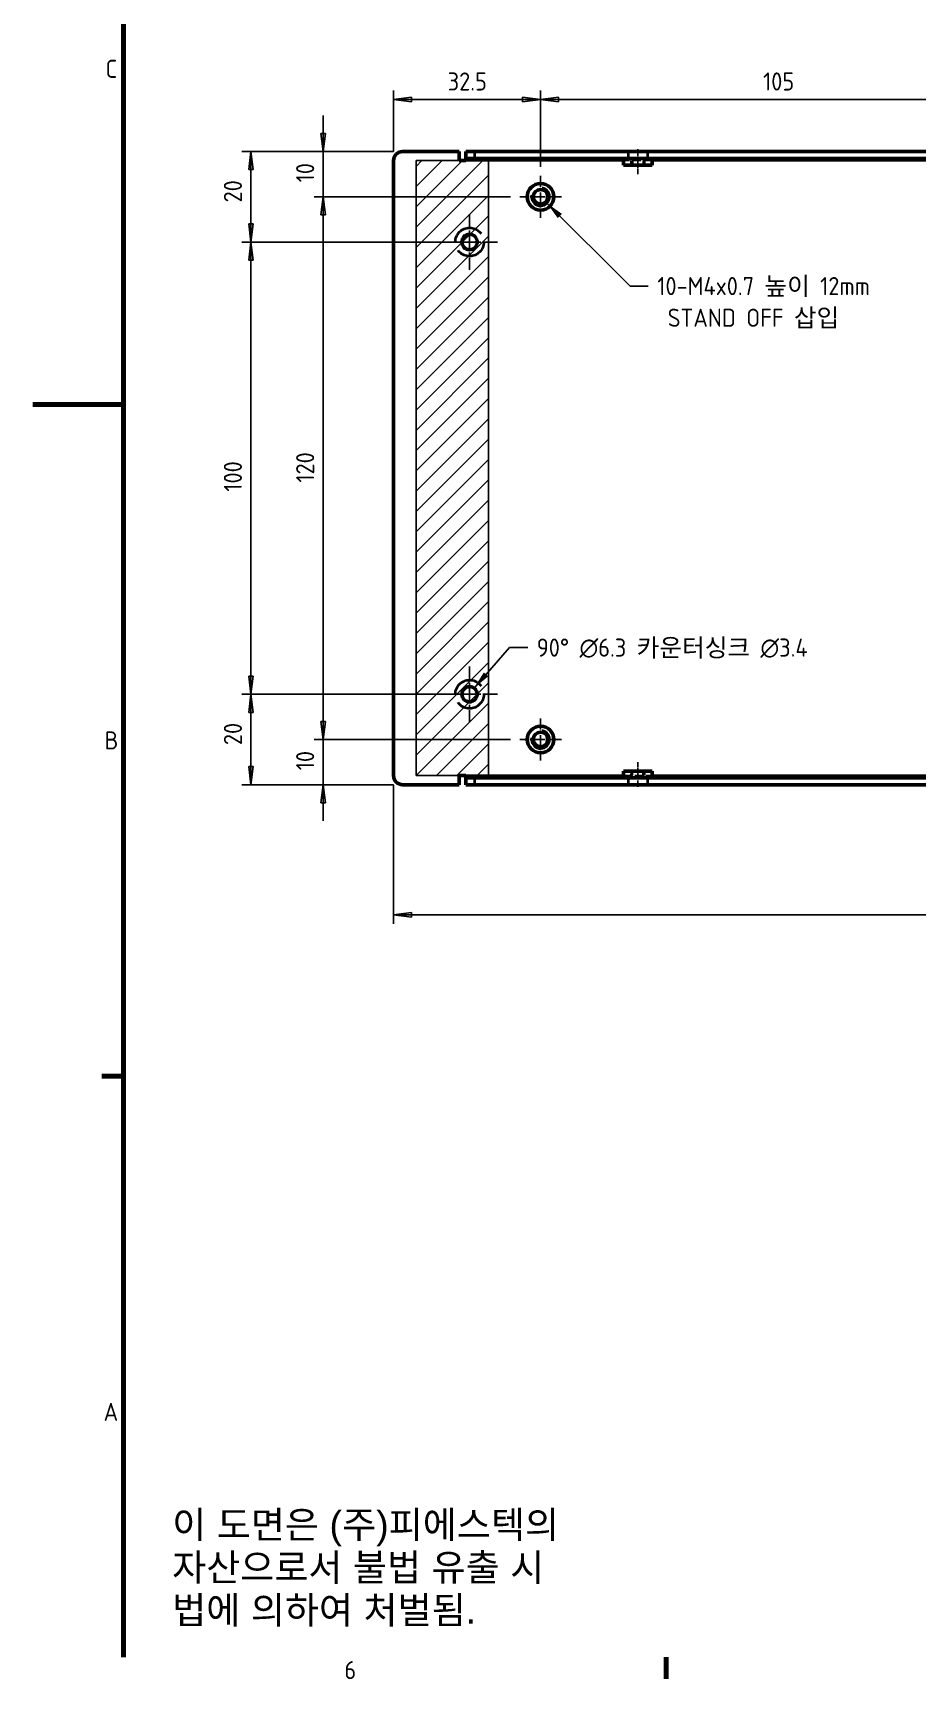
# Model space of a CAD drawing. Header units: millimetres. Extents: x 0 to 840, y 0 to 594.
# Drawn here: x 0 to 195.5, y 15.2 to 379.2 of the extents above; entities that cross this region are included whole.
import ezdxf

# ---------------------------------------------------------------- set-up
doc = ezdxf.new("R2010")
doc.units = ezdxf.units.MM
doc.header["$LTSCALE"] = 2
doc.linetypes.add('CHAIN', pattern=[0.3543, 0.2362, -0.0295, 0.0591, -0.0295])
doc.linetypes.add('DASHED', pattern=[0.2067, 0.1654, -0.0413])
doc.layers.get('0').update_dxf_attribs({"lineweight": 25})
for name, color, linetype, lineweight in [('가려진 것(ISO)', 5, 'DASHED', 35), ('가려진 좁은 것(ISO)', 5, 'DASHED', 25), ('가시적인 것(ISO)', 7, 'Continuous', 50), ('가시적인 좁은 것(ISO)', 1, 'Continuous', 35), ('경계(ISO)', 7, 'Continuous', 70), ('기호(ISO)', 7, 'Continuous', 25), ('스케치 형상(ISO)', 7, 'Continuous', 25), ('중심 표식(ISO)', 1, 'Continuous', 25), ('중심선(ISO)', 1, 'Continuous', 25), ('치수(ISO)', 7, 'Continuous', 25), ('해치(ISO)', 1, 'Continuous', 18)]:
    doc.layers.add(name, color=color, linetype=linetype, lineweight=lineweight)
doc.styles.add('ISO Proportional', font='arial.ttf')
doc.styles.add('ISO ProportionalPSTEK', font='isocp.shx')
doc.dimstyles.new('PSTEK', dxfattribs={"dimscale": 2, "dimtxt": 2, "dimasz": 2, "dimexe": 1, "dimexo": 1, "dimgap": 1, "dimtad": 1, "dimrnd": 1e-08, "dimdsep": 46, "dimtxsty": 'ISO ProportionalPSTEK', "dimblk": 'Filled-1', "dimcen": 0.09, "dimdle": 10, "dimclrd": 3, "dimclre": 3, "dimclrt": 1, "dimadec": 1, "dimazin": 2, "dimtfac": 1, "dimtmove": 0, "dimatfit": 3, "dimfxl": 0, "dimtolj": 1, "dimlwd": -1, "dimlwe": -1, "dimarcsym": 0})
doc.dimstyles.new('PSTEK$7', dxfattribs={"dimscale": 2, "dimtxt": 2, "dimasz": 2, "dimexe": 1, "dimexo": 1, "dimgap": 1, "dimtad": 1, "dimrnd": 1e-08, "dimdsep": 46, "dimtxsty": 'ISO ProportionalPSTEK', "dimblk": 'Filled-1', "dimcen": 0.09, "dimdle": 10, "dimclrd": 3, "dimclre": 3, "dimclrt": 1, "dimadec": 1, "dimazin": 2, "dimtfac": 1, "dimtmove": 0, "dimatfit": 3, "dimfxl": 0, "dimtolj": 1, "dimlwd": -1, "dimlwe": -1, "dimarcsym": 0})

# ---------------------------------------------------------------- blocks, each defined once
blk = doc.blocks.new('경계 Default Border')
at = {"layer": '경계(ISO)'}
for p, q in [((10, 74.25), (7.6, 74.25)), ((70, 10), (70, 7.6))]:
    blk.add_line(p, q, dxfattribs=at)
at = {"layer": '경계(ISO)', "flags": 128}
for points in [[(10, 10), (10, 287)], [(0, 148.5), (10, 148.5)]]:
    blk.add_lwpolyline(points, dxfattribs=at)
at = {"layer": '경계(ISO)', "color": 1, "char_height": 2, "attachment_point": 7, "style": 'ISO ProportionalPSTEK'}
for s, insert in [('C', (8.03, 184.61)), ('B', (7.92, 110.36)), ('A', (7.81, 36.12)), ('6', (34.43, 7.58))]:
    blk.add_mtext(s, dxfattribs=dict(at, insert=insert))
blk = doc.blocks.new('Filled-1')
at = {"color": 0}
for p, q in [((0, 0), (-1, 0.125)), ((-1, 0.125), (-1, -0.125)), ((-1, 0), (0, 0)), ((-1, -0.125), (0, 0))]:
    blk.add_line(p, q, dxfattribs=at)
at = {"color": 0, "flags": 128}
blk.add_lwpolyline([(-1, -0.125), (0, 0)], dxfattribs=at)
at = {"color": 0}
blk.add_solid([(-1, -0.125), (0, 0), (-1, 0.125), (-1, -0.125)], dxfattribs=at)
blk = doc.blocks.new('*D14')
at = {"layer": 'Defpoints', "color": 0}
for p in [(48.21, 352.93), (81.74, 352.93), (96.54, 332.93)]:
    blk.add_point(p, dxfattribs=at)
at = {"layer": '치수(ISO)', "color": 3}
for p, q in [((79.74, 352.93), (46.21, 352.93)), ((48.21, 336.93), (48.21, 348.93)), ((94.54, 332.93), (46.21, 332.93))]:
    blk.add_line(p, q, dxfattribs=at)
at = {"layer": '치수(ISO)', "color": 3, "xscale": 4, "yscale": 4, "zscale": 4}
for p, rotation in [((48.21, 352.93), 90), ((48.21, 332.93), 270)]:
    blk.add_blockref('Filled-1', p, dxfattribs=dict(at, rotation=rotation))
at = {"layer": '치수(ISO)', "color": 1, "insert": (42.21, 341.68), "char_height": 4, "attachment_point": 1, "rotation": 90, "style": 'ISO ProportionalPSTEK'}
blk.add_mtext('\\A1;20', dxfattribs=at)
blk = doc.blocks.new('*D15')
at = {"layer": 'Defpoints', "color": 0}
for p in [(48.21, 332.93), (96.54, 332.93), (96.54, 232.93)]:
    blk.add_point(p, dxfattribs=at)
at = {"layer": '치수(ISO)', "color": 3}
for p, q in [((94.54, 332.93), (46.21, 332.93)), ((48.21, 236.93), (48.21, 328.93)), ((94.54, 232.93), (46.21, 232.93))]:
    blk.add_line(p, q, dxfattribs=at)
at = {"layer": '치수(ISO)', "color": 3, "xscale": 4, "yscale": 4, "zscale": 4}
for p, rotation in [((48.21, 332.93), 90), ((48.21, 232.93), 270)]:
    blk.add_blockref('Filled-1', p, dxfattribs=dict(at, rotation=rotation))
at = {"layer": '치수(ISO)', "color": 1, "insert": (42.21, 277.73), "char_height": 4, "attachment_point": 1, "rotation": 90, "style": 'ISO ProportionalPSTEK'}
blk.add_mtext('\\A1;100', dxfattribs=at)
blk = doc.blocks.new('*D16')
at = {"layer": 'Defpoints', "color": 0}
for p in [(48.21, 232.93), (96.54, 232.93), (81.74, 212.93)]:
    blk.add_point(p, dxfattribs=at)
at = {"layer": '치수(ISO)', "color": 3}
for p, q in [((94.54, 232.93), (46.21, 232.93)), ((48.21, 216.93), (48.21, 228.93)), ((79.74, 212.93), (46.21, 212.93))]:
    blk.add_line(p, q, dxfattribs=at)
at = {"layer": '치수(ISO)', "color": 3, "xscale": 4, "yscale": 4, "zscale": 4}
for p, rotation in [((48.21, 232.93), 90), ((48.21, 212.93), 270)]:
    blk.add_blockref('Filled-1', p, dxfattribs=dict(at, rotation=rotation))
at = {"layer": '치수(ISO)', "color": 1, "insert": (42.21, 221.68), "char_height": 4, "attachment_point": 1, "rotation": 90, "style": 'ISO ProportionalPSTEK'}
blk.add_mtext('\\A1;20', dxfattribs=at)
blk = doc.blocks.new('*D43')
at = {"layer": 'Defpoints', "color": 0}
for p in [(79.74, 214.93), (507.74, 214.93), (507.74, 184.16)]:
    blk.add_point(p, dxfattribs=at)
at = {"layer": '치수(ISO)', "color": 3}
for p, q in [((79.74, 212.93), (79.74, 182.16)), ((507.74, 212.93), (507.74, 182.16)), ((83.74, 184.16), (503.74, 184.16))]:
    blk.add_line(p, q, dxfattribs=at)
at = {"layer": '치수(ISO)', "color": 3, "xscale": 4, "yscale": 4, "zscale": 4, "rotation": 180}
blk.add_blockref('Filled-1', (79.74, 184.16), dxfattribs=at)
at = {"layer": '치수(ISO)', "color": 3, "xscale": 4, "yscale": 4, "zscale": 4}
blk.add_blockref('Filled-1', (507.74, 184.16), dxfattribs=at)
at = {"layer": '치수(ISO)', "color": 1, "insert": (289.94, 190.17), "char_height": 4, "attachment_point": 1, "style": 'ISO ProportionalPSTEK'}
blk.add_mtext('\\A1;428', dxfattribs=at)
blk = doc.blocks.new('*D45')
at = {"layer": 'Defpoints', "color": 0}
for p in [(107.62, 342.93), (64.19, 222.93), (107.62, 222.93)]:
    blk.add_point(p, dxfattribs=at)
at = {"layer": '치수(ISO)', "color": 3}
for p, q in [((105.62, 342.93), (62.19, 342.93)), ((64.19, 338.93), (64.19, 226.93)), ((105.62, 222.93), (62.19, 222.93))]:
    blk.add_line(p, q, dxfattribs=at)
at = {"layer": '치수(ISO)', "color": 3, "xscale": 4, "yscale": 4, "zscale": 4}
for p, rotation in [((64.19, 342.93), 90), ((64.19, 222.93), 270)]:
    blk.add_blockref('Filled-1', p, dxfattribs=dict(at, rotation=rotation))
at = {"layer": '치수(ISO)', "color": 1, "insert": (58.19, 279.73), "char_height": 4, "attachment_point": 1, "rotation": 90, "style": 'ISO ProportionalPSTEK'}
blk.add_mtext('\\A1;120', dxfattribs=at)
blk = doc.blocks.new('*D46')
at = {"layer": 'Defpoints', "color": 0}
for p in [(64.19, 352.93), (81.74, 352.93), (107.62, 342.93)]:
    blk.add_point(p, dxfattribs=at)
at = {"layer": '치수(ISO)', "color": 3}
for p, q in [((64.19, 356.93), (64.19, 360.93)), ((79.74, 352.93), (62.19, 352.93)), ((64.19, 342.93), (64.19, 352.93)), ((105.62, 342.93), (62.19, 342.93)), ((64.19, 338.93), (64.19, 334.93))]:
    blk.add_line(p, q, dxfattribs=at)
at = {"layer": '치수(ISO)', "color": 3, "xscale": 4, "yscale": 4, "zscale": 4}
for p, rotation in [((64.19, 352.93), 270), ((64.19, 342.93), 90)]:
    blk.add_blockref('Filled-1', p, dxfattribs=dict(at, rotation=rotation))
at = {"layer": '치수(ISO)', "color": 1, "insert": (58.19, 346.13), "char_height": 4, "attachment_point": 1, "rotation": 90, "style": 'ISO ProportionalPSTEK'}
blk.add_mtext('\\A1;10', dxfattribs=at)
blk = doc.blocks.new('*D47')
at = {"layer": 'Defpoints', "color": 0}
for p in [(107.62, 222.93), (64.19, 212.93), (81.74, 212.93)]:
    blk.add_point(p, dxfattribs=at)
at = {"layer": '치수(ISO)', "color": 3}
for p, q in [((64.19, 226.93), (64.19, 230.93)), ((105.62, 222.93), (62.19, 222.93)), ((64.19, 222.93), (64.19, 212.93)), ((79.74, 212.93), (62.19, 212.93)), ((64.19, 208.93), (64.19, 204.93))]:
    blk.add_line(p, q, dxfattribs=at)
at = {"layer": '치수(ISO)', "color": 3, "xscale": 4, "yscale": 4, "zscale": 4}
for p, rotation in [((64.19, 222.93), 270), ((64.19, 212.93), 90)]:
    blk.add_blockref('Filled-1', p, dxfattribs=dict(at, rotation=rotation))
at = {"layer": '치수(ISO)', "color": 1, "insert": (58.19, 216.13), "char_height": 4, "attachment_point": 1, "rotation": 90, "style": 'ISO ProportionalPSTEK'}
blk.add_mtext('\\A1;10', dxfattribs=at)
blk = doc.blocks.new('*D48')
at = {"layer": 'Defpoints', "color": 0}
for p in [(79.74, 364.43), (79.74, 350.93), (112.24, 347.55)]:
    blk.add_point(p, dxfattribs=at)
at = {"layer": '치수(ISO)', "color": 3}
for p, q in [((79.74, 352.93), (79.74, 366.43)), ((108.24, 364.43), (83.74, 364.43)), ((112.24, 349.55), (112.24, 366.43))]:
    blk.add_line(p, q, dxfattribs=at)
at = {"layer": '치수(ISO)', "color": 3, "xscale": 4, "yscale": 4, "zscale": 4, "rotation": 180}
blk.add_blockref('Filled-1', (79.74, 364.43), dxfattribs=at)
at = {"layer": '치수(ISO)', "color": 3, "xscale": 4, "yscale": 4, "zscale": 4}
blk.add_blockref('Filled-1', (112.24, 364.43), dxfattribs=at)
at = {"layer": '치수(ISO)', "color": 1, "insert": (91.71, 370.43), "char_height": 4, "attachment_point": 1, "style": 'ISO ProportionalPSTEK'}
blk.add_mtext('\\A1;32.5', dxfattribs=at)
blk = doc.blocks.new('*D49')
at = {"layer": 'Defpoints', "color": 0}
for p in [(217.24, 364.43), (112.24, 347.55), (217.24, 347.55)]:
    blk.add_point(p, dxfattribs=at)
at = {"layer": '치수(ISO)', "color": 3}
for p, q in [((112.24, 349.55), (112.24, 366.43)), ((116.24, 364.43), (213.24, 364.43)), ((217.24, 349.55), (217.24, 366.43))]:
    blk.add_line(p, q, dxfattribs=at)
at = {"layer": '치수(ISO)', "color": 3, "xscale": 4, "yscale": 4, "zscale": 4, "rotation": 180}
blk.add_blockref('Filled-1', (112.24, 364.43), dxfattribs=at)
at = {"layer": '치수(ISO)', "color": 3, "xscale": 4, "yscale": 4, "zscale": 4}
blk.add_blockref('Filled-1', (217.24, 364.43), dxfattribs=at)
at = {"layer": '치수(ISO)', "color": 1, "insert": (161.44, 370.43), "char_height": 4, "attachment_point": 1, "style": 'ISO ProportionalPSTEK'}
blk.add_mtext('\\A1;105', dxfattribs=at)

msp = doc.modelspace()

# ---------------------------------------------------------------- hatches: boundary and pattern name
at = {"layer": '해치(ISO)'}
h = msp.add_hatch(dxfattribs=at)
h.set_pattern_fill('ANSI31', color=1, scale=25.4, style=0)
h.set_pattern_definition([(45, (0, 0), (-2.245064, 2.245064), [])])
h.paths.add_polyline_path([(100.742, 350.932), (100.742, 214.932), (84.742, 214.932), (84.742, 350.932)])

# ---------------------------------------------------------------- linework, layer by layer
at = {"layer": '가려진 것(ISO)', "ltscale": 1.428422}
for p, q in [((131.592, 352.932), (131.592, 351.432)), ((132.242, 351.432), (132.242, 349.932)), ((132.512, 351.432), (132.512, 349.932)), ((134.971, 351.432), (134.971, 349.932)), ((135.242, 349.932), (135.242, 351.432)), ((135.892, 352.932), (135.892, 351.432)), ((132.242, 215.932), (132.242, 214.432)), ((132.512, 214.432), (132.512, 215.932)), ((134.971, 214.432), (134.971, 215.932)), ((135.242, 214.432), (135.242, 215.932)), ((131.592, 214.432), (131.592, 212.932)), ((135.892, 214.432), (135.892, 212.932))]:
    msp.add_line(p, q, dxfattribs=at)
at = {"layer": '가려진 것(ISO)', "ltscale": 23.938116}
for centre in [(96.542, 332.932), (96.542, 232.932)]:
    msp.add_circle(centre, 3.15, dxfattribs=at)
at = {"layer": '가려진 좁은 것(ISO)', "ltscale": 5.999694}
for p, q in [((136.892, 350.932), (130.592, 350.932)), ((130.592, 214.932), (136.892, 214.932))]:
    msp.add_line(p, q, dxfattribs=at)
at = {"layer": '가시적인 것(ISO)'}
for p, q in [((79.742, 350.932), (79.742, 214.932)), ((94.242, 352.932), (81.742, 352.932)), ((94.242, 350.932), (94.242, 352.932)), ((95.742, 350.932), (94.242, 350.932)), ((95.742, 352.932), (97.742, 352.932)), ((95.742, 352.932), (95.742, 351.432)), ((97.742, 351.432), (95.742, 351.432)), ((95.742, 351.432), (95.742, 350.932)), ((492.642, 352.932), (97.742, 352.932)), ((492.642, 351.432), (97.742, 351.432)), ((130.592, 351.432), (130.592, 349.932)), ((136.892, 349.932), (130.592, 349.932)), ((136.892, 351.432), (136.892, 349.932)), ((94.242, 214.932), (95.742, 214.932)), ((94.242, 212.932), (94.242, 214.932)), ((95.742, 214.932), (95.742, 214.432)), ((130.592, 215.932), (136.892, 215.932)), ((130.592, 214.432), (130.592, 215.932)), ((136.892, 214.432), (136.892, 215.932)), ((81.742, 212.932), (94.242, 212.932)), ((95.742, 214.432), (97.742, 214.432)), ((95.742, 214.432), (95.742, 212.932)), ((97.742, 212.932), (95.742, 212.932)), ((97.742, 214.432), (492.642, 214.432)), ((97.742, 212.932), (492.642, 212.932))]:
    msp.add_line(p, q, dxfattribs=at)
for centre, radius in [((112.242, 342.932), 2.95), ((112.242, 342.932), 1.621), ((96.542, 332.932), 1.7), ((96.542, 232.932), 1.7), ((112.242, 222.932), 2.95), ((112.242, 222.932), 1.621)]:
    msp.add_circle(centre, radius, dxfattribs=at)
for centre, start, end in [((81.742, 350.932), 90, 180), ((81.742, 214.932), 180, 270)]:
    msp.add_arc(centre, 2, start, end, dxfattribs=at)
at = {"layer": '가시적인 좁은 것(ISO)'}
for p, q in [((130.592, 350.932), (95.742, 350.932)), ((97.742, 351.432), (97.742, 352.932)), ((221.242, 350.932), (136.892, 350.932)), ((95.742, 214.932), (130.592, 214.932)), ((136.892, 214.932), (221.242, 214.932)), ((97.742, 212.932), (97.742, 214.432))]:
    msp.add_line(p, q, dxfattribs=at)
for centre in [(112.242, 342.932), (112.242, 222.932)]:
    msp.add_arc(centre, 2, 170, 80, dxfattribs=at)
at = {"layer": '스케치 형상(ISO)'}
for p, q in [((84.742, 350.932), (100.742, 350.932)), ((84.742, 214.932), (84.742, 350.932)), ((100.742, 350.932), (100.742, 214.932)), ((100.742, 214.932), (84.742, 214.932))]:
    msp.add_line(p, q, dxfattribs=at)
at = {"layer": '중심 표식(ISO)', "linetype": 'CHAIN', "ltscale": 5.134789}
for p, q in [((112.242, 347.553), (112.242, 338.311)), ((116.863, 342.932), (107.621, 342.932)), ((112.242, 227.553), (112.242, 218.311)), ((116.863, 222.932), (107.621, 222.932))]:
    msp.add_line(p, q, dxfattribs=at)
at = {"layer": '중심 표식(ISO)', "linetype": 'CHAIN', "ltscale": 6.833826}
for p, q in [((96.542, 339.082), (96.542, 326.782)), ((102.692, 332.932), (90.392, 332.932)), ((96.542, 239.082), (96.542, 226.782)), ((102.692, 232.932), (90.392, 232.932))]:
    msp.add_line(p, q, dxfattribs=at)
at = {"layer": '중심선(ISO)', "linetype": 'CHAIN', "ltscale": 3.05572}
for p, q in [((133.742, 353.432), (133.742, 347.932)), ((133.742, 212.432), (133.742, 217.932))]:
    msp.add_line(p, q, dxfattribs=at)

# ---------------------------------------------------------------- block references
at = {"xscale": 2, "yscale": 2, "zscale": 2}
msp.add_blockref('경계 Default Border', (0, 0), dxfattribs=at)

# ---------------------------------------------------------------- texts
at = {"layer": '기호(ISO)', "color": 1, "char_height": 4, "attachment_point": 1, "style": 'ISO ProportionalPSTEK'}
for s, insert, width, line_spacing_factor in [('{10-M4x0.7 높이 12mm\\P STAND OFF 삽입}', (138.057, 325.183), 56.47332, 1.05), ('{90° \\fAIGDT|b0|i0;\\H4.0000;n\\fisocp|b0|i0;\\H4.0000;6.3 카운터싱크 \\fAIGDT|b0|i0;\\H4.0000;n\\fisocp|b0|i0;\\H4.0000;3.4}', (111.399, 245.246), 70.31941, 0.35)]:
    msp.add_mtext(s, dxfattribs=dict(at, insert=insert, width=width, line_spacing_factor=line_spacing_factor))
at = {"layer": '기호(ISO)', "color": 7, "insert": (30.789, 52.312), "char_height": 6, "width": 102.48028, "attachment_point": 1, "line_spacing_factor": 0.944221, "style": 'ISO Proportional'}
msp.add_mtext('{\\fArial|b0|i0;이 도면은 (주)피에스텍의\\P자산으로서 불법 유출 시 \\P법에 의하여 처벌됨.}', dxfattribs=at)

# ---------------------------------------------------------------- dimensions: what is measured, and where the dimension line sits
at = {"layer": '치수(ISO)', "color": 3}
for base, p1, p2, angle, override, picture, middle in [((79.742, 364.427), (112.242, 347.553), (79.742, 350.932), 180, {"dimdec": 2, "dimtp": 0, "dimtm": 0, "dimtdec": 2, "dimtofl": 0, "dimatfit": 1}, '*D48', (95.992, 364.427)), ((217.242, 364.427), (112.242, 347.553), (217.242, 347.553), 180, {"dimdec": 2, "dimblk2": 'Filled-1', "dimsah": 1, "dimtp": 0, "dimtm": 0, "dimtdec": 2, "dimtofl": 0, "dimatfit": 1}, '*D49', (164.722, 364.427)), ((64.192, 352.932), (107.621, 342.932), (81.742, 352.932), 90, {"dimdec": 2, "dimtp": 0, "dimtm": 0, "dimtdec": 2, "dimtofl": 1, "dimatfit": 1}, '*D46', (64.192, 347.932)), ((48.207, 352.932), (96.542, 332.932), (81.742, 352.932), 90, {"dimdec": 2, "dimblk1": 'Filled-1', "dimsah": 1, "dimtp": 0, "dimtm": 0, "dimtdec": 2, "dimtofl": 0, "dimatfit": 1}, '*D14', (48.207, 343.932)), ((64.192, 222.932), (107.621, 342.932), (107.621, 222.932), 90, {"dimdec": 2, "dimtp": 0, "dimtm": 0, "dimtdec": 2, "dimtofl": 0, "dimatfit": 1}, '*D45', (64.192, 282.932)), ((48.207, 332.932), (96.542, 232.932), (96.542, 332.932), 90, {"dimdec": 2, "dimblk1": 'Filled-1', "dimblk2": 'Filled-1', "dimsah": 1, "dimtp": 0, "dimtm": 0, "dimtdec": 2, "dimtofl": 0, "dimatfit": 1}, '*D15', (48.207, 280.932)), ((48.207, 232.932), (81.742, 212.932), (96.542, 232.932), 90, {"dimdec": 2, "dimblk2": 'Filled-1', "dimsah": 1, "dimtp": 0, "dimtm": 0, "dimtdec": 2, "dimtofl": 0, "dimatfit": 1}, '*D16', (48.207, 223.932)), ((64.192, 212.932), (107.621, 222.932), (81.742, 212.932), 90, {"dimdec": 2, "dimtp": 0, "dimtm": 0, "dimtdec": 2, "dimtofl": 1, "dimatfit": 1}, '*D47', (64.192, 217.932)), ((507.742, 184.165), (79.742, 214.932), (507.742, 214.932), 180, {"dimdec": 2, "dimtp": 0, "dimtm": 0, "dimtdec": 2, "dimtofl": 0, "dimatfit": 1}, '*D43', (293.742, 184.165))]:
    dim = msp.add_linear_dim(base=base, p1=p1, p2=p2, angle=angle, dimstyle='PSTEK', override=override, dxfattribs=at)
    dim.commit()
    dim.dimension.update_dxf_attribs({"geometry": picture, "text_midpoint": middle, "dimtype": 160})

# ---------------------------------------------------------------- leaders
at = {"layer": '기호(ISO)', "color": 3, "annotation_type": 0, "has_hookline": 1, "hookline_direction": 0}
for points, text_width in [([(113.656, 341.518), (132.057, 323.183), (136.057, 323.183)], 49.269), ([(97.537, 234.311), (105.399, 243.246), (109.399, 243.246)], 64.092)]:
    msp.add_leader(points, dimstyle='PSTEK$7', override={"dimtad": 0}, dxfattribs=dict(at, text_width=text_width))

doc.saveas('drawing.dxf')
